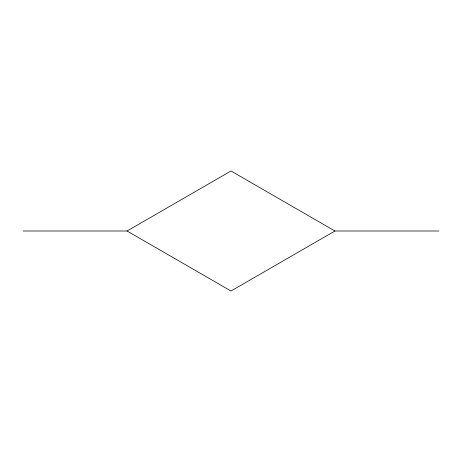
<?xml version="1.0" encoding="UTF-8"?>
<svg xmlns="http://www.w3.org/2000/svg" width="462" height="462" viewBox="0 0 462 462"><rect width="100%" height="100%" fill="white"/><g stroke="black" fill="none" stroke-linecap="round" stroke-linejoin="round"><path stroke-width="0.69" d="M23.1 231L127.05 231L231 170.986L334.95 231L438.9 231M334.95 231L231 291.014L127.05 231"/></g></svg>
